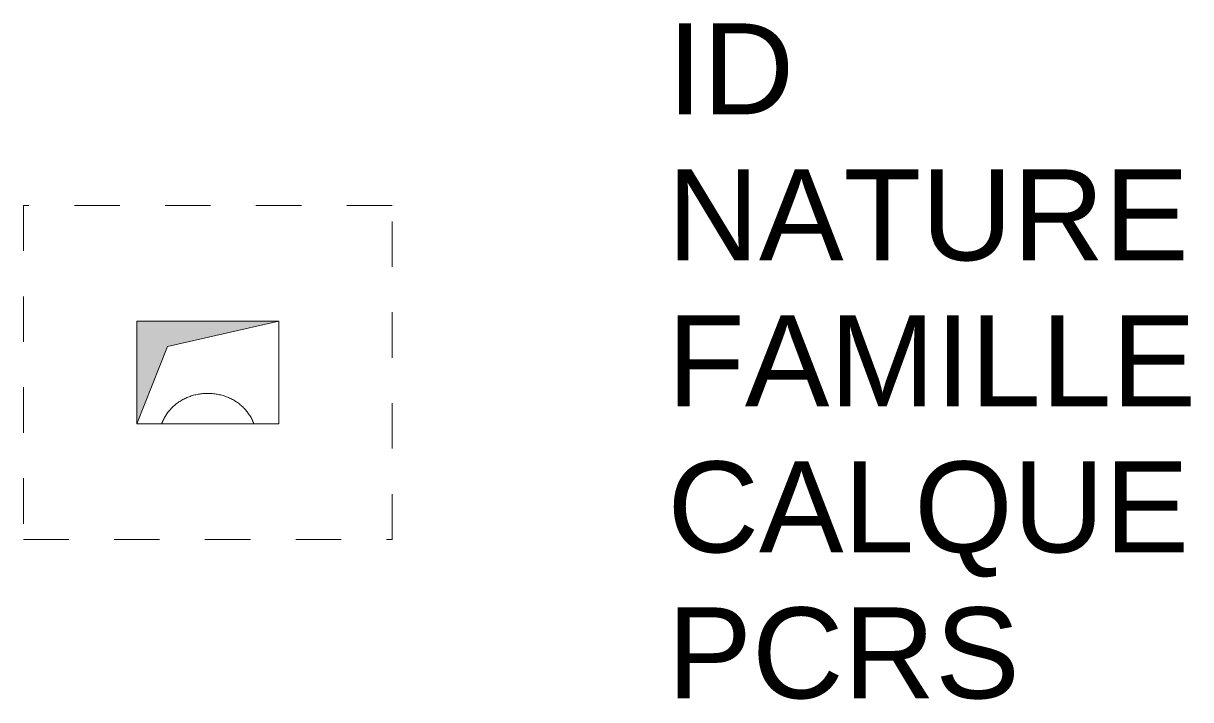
# Model space of a CAD drawing. Header units: metres. Extents: x 3121.64 to 3124.21, y 1794.15 to 1795.63.
import ezdxf

# ---------------------------------------------------------------- set-up
doc = ezdxf.new("R2010")
doc.units = ezdxf.units.M
doc.linetypes.add('Socle_Continu', pattern=[2.5, 2.5, 0])
doc.linetypes.add('Socle_Discontinu', pattern=[0.075, 0.05, -0.025])
doc.layers.add('MOBUR_SCS', color=251, linetype='Socle_Continu', lineweight=13)
doc.styles.get("Standard").update_dxf_attribs({"font": 'arial.ttf'})

msp = doc.modelspace()

# ---------------------------------------------------------------- hatches: boundary and pattern name
at = {"layer": 'MOBUR_SCS', "linetype": 'Socle_Continu'}
msp.add_hatch(color=256, dxfattribs=at).paths.add_polyline_path([(3121.8931, 1794.979), (3122.2054, 1794.979), (3121.9604, 1794.9231), (3121.8931, 1794.7524)])

# ---------------------------------------------------------------- linework, layer by layer
for p, q in [((3121.8931, 1794.979), (3122.2054, 1794.979)), ((3121.8931, 1794.7524), (3121.8931, 1794.979)), ((3122.2054, 1794.979), (3121.9604, 1794.9231)), ((3122.2054, 1794.7524), (3122.2054, 1794.979)), ((3121.9604, 1794.9231), (3121.8931, 1794.7524)), ((3121.8931, 1794.7524), (3122.2054, 1794.7524))]:
    msp.add_line(p, q, dxfattribs=at)
at = {"layer": 'MOBUR_SCS', "linetype": 'Socle_Discontinu'}
msp.add_lwpolyline([(3121.6431, 1794.4982), (3122.4554, 1794.4982), (3122.4554, 1795.2331), (3121.6431, 1795.2331)], close=True, dxfattribs=at)
at = {"layer": 'MOBUR_SCS', "linetype": 'Socle_Continu'}
msp.add_lwpolyline([(3122.1508, 1794.7524, 0.022725), (3122.1478, 1794.7598, 0.101855), (3122.1245, 1794.7916, 0.094499), (3122.0905, 1794.8123, 0.089883), (3122.0492, 1794.8198, 0.089883), (3122.008, 1794.8123, 0.094499), (3121.974, 1794.7916, 0.101855), (3121.9507, 1794.7598, 0.022725), (3121.9477, 1794.7524, 0.107747)], format="xyb", dxfattribs=at)

# ---------------------------------------------------------------- texts
at = {"layer": 'MOBUR_SCS', "linetype": 'Socle_Continu', "flags": 9}
for tag, p, s in [('ID', (3123.0613, 1795.4339), 'NP_0923'), ('NATURE', (3123.0613, 1795.1126), 'Conteneur enterré'), ('FAMILLE', (3123.0613, 1794.7913), 'Mobilier urbain'), ('CALQUE', (3123.0613, 1794.47), 'MOBUR_SCS'), ('PCRS', (3123.0613, 1794.1488), 'HabillageSymbole')]:
    msp.add_attdef(tag, p, s, height=0.2, dxfattribs=at)

doc.saveas('drawing.dxf')
